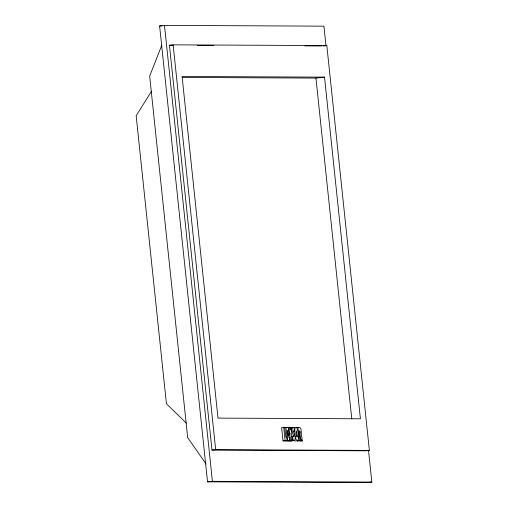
<?xml version="1.0" encoding="UTF-8"?>
<svg xmlns="http://www.w3.org/2000/svg" width="508" height="508" viewBox="0 0 508 508"><rect width="100%" height="100%" fill="white"/><g stroke="black" fill="none" stroke-linecap="round" stroke-linejoin="round"><path stroke-width="0.76" d="M287.045 427.469L288.449 427.311L289.941 433.565L289.833 440.671L290.906 440.671L290.957 436.982L291.789 440.677L292.957 440.684L291.249 433.419A14.561 3.372 83.6 0 0 291.395 427.342L288.874 427.476M293.795 436.448L292.716 436.696L293.135 440.684L294.138 440.576C297.777 438.429 291.605 430.924 294.329 430.93L293.948 427.336L292.665 427.425C290.951 430.244 292.76 433.73 293.795 436.448L291.687 436.683M161.823 45.168L149.669 76.111L187.662 437.572L206.108 464.033M151.562 91.142L136.163 115.78L166.434 403.777L186.334 423.132M295.98 440.792L294.881 441.109L294.157 440.233M293.446 427.412L294.234 427.418M292.036 440.804L291.033 440.919M298.253 440.823L297.199 440.95L300.355 440.588L299.441 430.797L300.253 432.524L299.853 434.321L300.247 438.048L302.254 441.007L300.145 441.242L299.529 440.709M300.355 440.588L299.301 440.715L297.898 427.355L296.494 427.514M368.522 450.507L371.837 482.06L366.966 482.6L207.531 481.844L159.614 25.94L164.484 25.4L323.92 26.156L325.99 45.872M169.443 45.256L173.133 44.844L326.822 45.568L369.373 450.405L365.677 450.812L211.995 450.088L169.443 45.256L172.612 45.269M323.132 45.98L326.822 45.568M182.226 77.464L315.951 78.092L324.517 77.14L360.42 418.783L217.996 418.109L182.086 76.467L324.517 77.14M283.026 440.88L287.249 440.658L286.874 437.058L285.814 437.058L284.791 427.291L283.724 427.285L281.616 427.52L283.026 440.88L289.738 440.671L289.357 437.07L288.061 437.064L287.414 430.898L288.633 430.905L288.258 427.311L284.569 427.457M283.388 427.45L284.791 427.291M286.855 427.463L288.258 427.311M288.207 427.469L289.611 427.317L290.259 430.028L290.278 427.317M289.992 427.501L291.395 427.342M292.551 427.495L293.948 427.336M287.23 431.063L288.633 430.905M292.925 431.089L294.329 430.93M298.736 431.927L300.139 431.768M288.538 433.724L289.941 433.565M287.814 435.14L289.217 434.981L288.906 432.029L287.693 432.022L288.004 434.975L289.217 434.981M291.675 436.416L293.783 436.181M289.82 440.614L285.274 440.893M287.68 440.55L287.731 440.906L289.833 440.671M290.906 440.671L287.731 440.906M291.789 440.677L289.687 440.912L293.135 440.684M211.995 450.088L215.684 449.675L369.373 450.405M207.531 481.844L212.401 481.305L371.837 482.06M159.614 25.94L161.995 25.952M197.167 45.383L213.804 45.466M304.908 45.891L321.545 45.974M288.449 427.311L289.611 427.317M297.898 427.355L299.993 427.571C302.241 430.34 300.622 434.384 301.841 437.128L302.254 441.007M315.951 78.092L351.777 418.948M285.972 427.298L287.376 440.658M283.724 427.285L285.128 440.646M173.133 44.844L215.684 449.675M164.484 25.4L212.401 481.305M294.767 429.768C295.04 433.438 294.634 437.832 296.99 440.874L297.777 440.88C299.377 436.747 298.621 430.981 296.342 427.184L295.237 427.501L294.767 429.768M297.307 436.162L297.002 437.197L296.139 434.01L296.329 430.841L297.034 432.88L297.307 436.162"/></g></svg>
